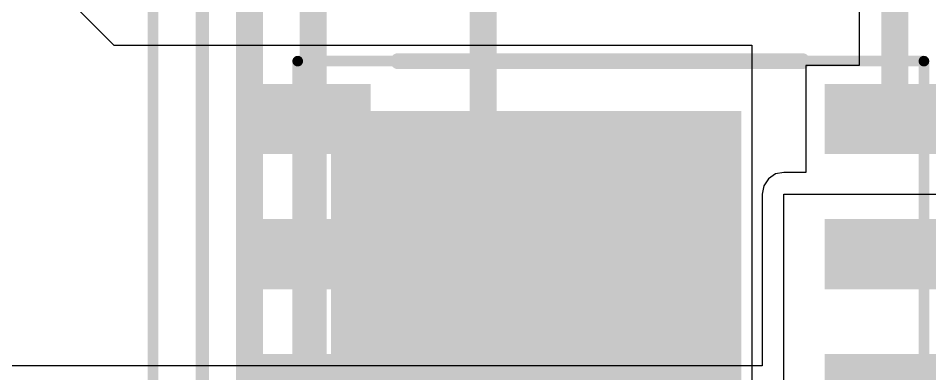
# Model space of a CAD drawing. Header units: inches. Extents: x 0 to 110, y 0 to 95.
# Drawn here: x 19.67 to 28.24, y 43.43 to 46.77 of the extents above; entities that cross this region are included whole.
import ezdxf

# ---------------------------------------------------------------- set-up
doc = ezdxf.new("R2010")
doc.units = ezdxf.units.IN
for name, color, linetype in [('Bottom Layer', 5, 'Continuous'), ('Mechanical 13', 56, 'Continuous'), ('Top Courtyard', 56, 'Continuous'), ('Top Layer', 1, 'Continuous'), ('Top Overlay', 2, 'Continuous'), ('Top Paste', 8, 'Continuous'), ('Top Solder', 216, 'Continuous')]:
    doc.layers.add(name, color=color, linetype=linetype)

# ---------------------------------------------------------------- blocks, each defined once
blk = doc.blocks.new('RPI_1037')
at = {"layer": 'Mechanical 13'}
blk.add_lwpolyline([(23.5, 25.5, 0.127, 0.127, 0), (23.5, -25.5, 0.127, 0.127, 0)], format="xyseb", dxfattribs=at)
blk = doc.blocks.new('P____PAK_SO_8_1126')
at = {"layer": 'Top Layer'}
for points in [[(-1.075, -1.955), (-1.075, 1.955), (2.735, 1.955), (2.735, -1.955)], [(-3.178, 0.94), (-1.908, 0.94), (-1.908, 0.33), (-3.178, 0.33)], [(2.722, 0.94), (3.432, 0.94), (3.432, 0.33), (2.722, 0.33)], [(-3.178, -0.33), (-1.908, -0.33), (-1.908, -0.94), (-3.178, -0.94)], [(2.722, -0.33), (3.432, -0.33), (3.432, -0.94), (2.722, -0.94)], [(-3.178, -1.6), (-1.908, -1.6), (-1.908, -2.21), (-3.178, -2.21)], [(2.411, -1.6), (3.431, -1.6), (3.431, -2.21), (2.411, -2.21)]]:
    blk.add_hatch(color=1, dxfattribs=at).paths.add_polyline_path(points)
at = {"layer": 'Top Paste'}
for points in [[(-1.075, -1.955), (-1.075, 1.955), (2.735, 1.955), (2.735, -1.955)], [(-3.178, 0.94), (-1.908, 0.94), (-1.908, 0.33), (-3.178, 0.33)], [(2.722, 0.94), (3.432, 0.94), (3.432, 0.33), (2.722, 0.33)], [(-3.178, -0.33), (-1.908, -0.33), (-1.908, -0.94), (-3.178, -0.94)], [(2.722, -0.33), (3.432, -0.33), (3.432, -0.94), (2.722, -0.94)], [(-3.178, -1.6), (-1.908, -1.6), (-1.908, -2.21), (-3.178, -2.21)], [(2.411, -1.6), (3.431, -1.6), (3.431, -2.21), (2.411, -2.21)]]:
    blk.add_hatch(color=8, dxfattribs=at).paths.add_polyline_path(points)
at = {"layer": 'Top Solder'}
for points in [[(-1.1, -1.98), (-1.1, 1.98), (2.76, 1.98), (2.76, -1.98)], [(-3.203, 0.965), (-1.883, 0.965), (-1.883, 0.305), (-3.203, 0.305)], [(2.697, 0.965), (3.457, 0.965), (3.457, 0.305), (2.697, 0.305)], [(-3.203, -0.305), (-1.883, -0.305), (-1.883, -0.965), (-3.203, -0.965)], [(2.697, -0.305), (3.457, -0.305), (3.457, -0.965), (2.697, -0.965)], [(-3.203, -1.575), (-1.883, -1.575), (-1.883, -2.235), (-3.203, -2.235)], [(2.386, -1.575), (3.456, -1.575), (3.456, -2.235), (2.386, -2.235)]]:
    blk.add_hatch(color=216, dxfattribs=at).paths.add_polyline_path(points)
at = {"layer": 'Mechanical 13'}
for points in [[(-2.818, 2.45, 0.1, 0.1, 0), (-2.818, -2.45, 0.1, 0.1, 0)], [(3.072, 2.45, 0.1, 0.1, 0), (3.072, -2.45, 0.1, 0.1, 0)], [(3.072, -2.45, 0.1, 0.1, 0), (-2.818, -2.45, 0.1, 0.1, 0)]]:
    blk.add_lwpolyline(points, format="xyseb", dxfattribs=at)
for points in [[(-2.843, -2.45, 0.05, 0.05, 1), (-2.793, -2.45, 0.05, 0.05, 1)], [(-2.843, -2.45, 0.05, 0.05, 1), (-2.793, -2.45, 0.05, 0.05, 1)], [(3.047, -2.45, 0.05, 0.05, 1), (3.097, -2.45, 0.05, 0.05, 1)], [(3.047, -2.45, 0.05, 0.05, 1), (3.097, -2.45, 0.05, 0.05, 1)]]:
    blk.add_lwpolyline(points, format="xyseb", close=True, dxfattribs=at)
at = {"layer": 'Top Courtyard'}
blk.add_lwpolyline([(4.432, 3.45, 0.1, 0.1, 0), (4.432, -3.45, 0.1, 0.1, 0)], format="xyseb", dxfattribs=at)
at = {"layer": 'Top Overlay'}
blk.add_lwpolyline([(2.127, -2.45, 0.15, 0.15, 0), (-1.673, -2.45, 0.15, 0.15, 0)], format="xyseb", dxfattribs=at)
for points in [[(-1.7105, -2.45, 0.075, 0.075, 1), (-1.6355, -2.45, 0.075, 0.075, 1)], [(2.0895, -2.45, 0.075, 0.075, 1), (2.1645, -2.45, 0.075, 0.075, 1)]]:
    blk.add_lwpolyline(points, format="xyseb", close=True, dxfattribs=at)

msp = doc.modelspace()

# ---------------------------------------------------------------- linework, layer by layer
at = {"layer": 'Bottom Layer'}
for points in [[(22.4422, 39.2658, 0.254, 0.254, 0), (22.4422, 49.344, 0.254, 0.254, 0)], [(24.0422, 36.4376, 0.254, 0.254, 0), (24.0422, 49.244, 0.254, 0.254, 0)], [(21.8422, 40.0376, 0.254, 0.254, 0), (21.8422, 48.644, 0.254, 0.254, 0)]]:
    msp.add_lwpolyline(points, format="xyseb", dxfattribs=at)
at = {"layer": 'Top Layer'}
for p, q in [((27.5788, 47.8359), (27.5788, 46.327)), ((19.4692, 47.617), (20.5692, 46.517)), ((20.5692, 46.517), (26.5692, 46.517)), ((26.5692, 46.517), (26.5692, 41.217)), ((27.5788, 46.327), (27.0772, 46.327)), ((27.0772, 46.327), (27.0772, 45.3209)), ((26.7911, 45.3054), (26.725, 45.2612)), ((26.8692, 45.3209), (26.7911, 45.3054)), ((27.0772, 45.3209), (26.8692, 45.3209)), ((26.6808, 45.195), (26.6653, 45.117)), ((26.725, 45.2612), (26.6808, 45.195)), ((26.6653, 45.117), (26.6653, 43.5)), ((26.8692, 25.317), (26.8692, 45.117)), ((26.8692, 45.117), (32.4692, 45.117)), ((26.6653, 43.5), (19.2862, 43.5))]:
    msp.add_line(p, q, dxfattribs=at)
msp.add_lwpolyline([(27.9122, 45.822, 0.254, 0.254, 0), (27.9122, 47.974, 0.254, 0.254, 0)], format="xyseb", dxfattribs=at)
msp.add_lwpolyline([(27.8487, 45.822, 0.127, 0.127, 1), (27.9757, 45.822, 0.127, 0.127, 1)], format="xyseb", close=True, dxfattribs=at)

# ---------------------------------------------------------------- block references
at = {"rotation": 180}
for name, p in [('RPI_1037', (44.9, 42.3)), ('P____PAK_SO_8_1126', (25.3692, 43.917))]:
    msp.add_blockref(name, p, dxfattribs=at)

doc.saveas('drawing.dxf')
